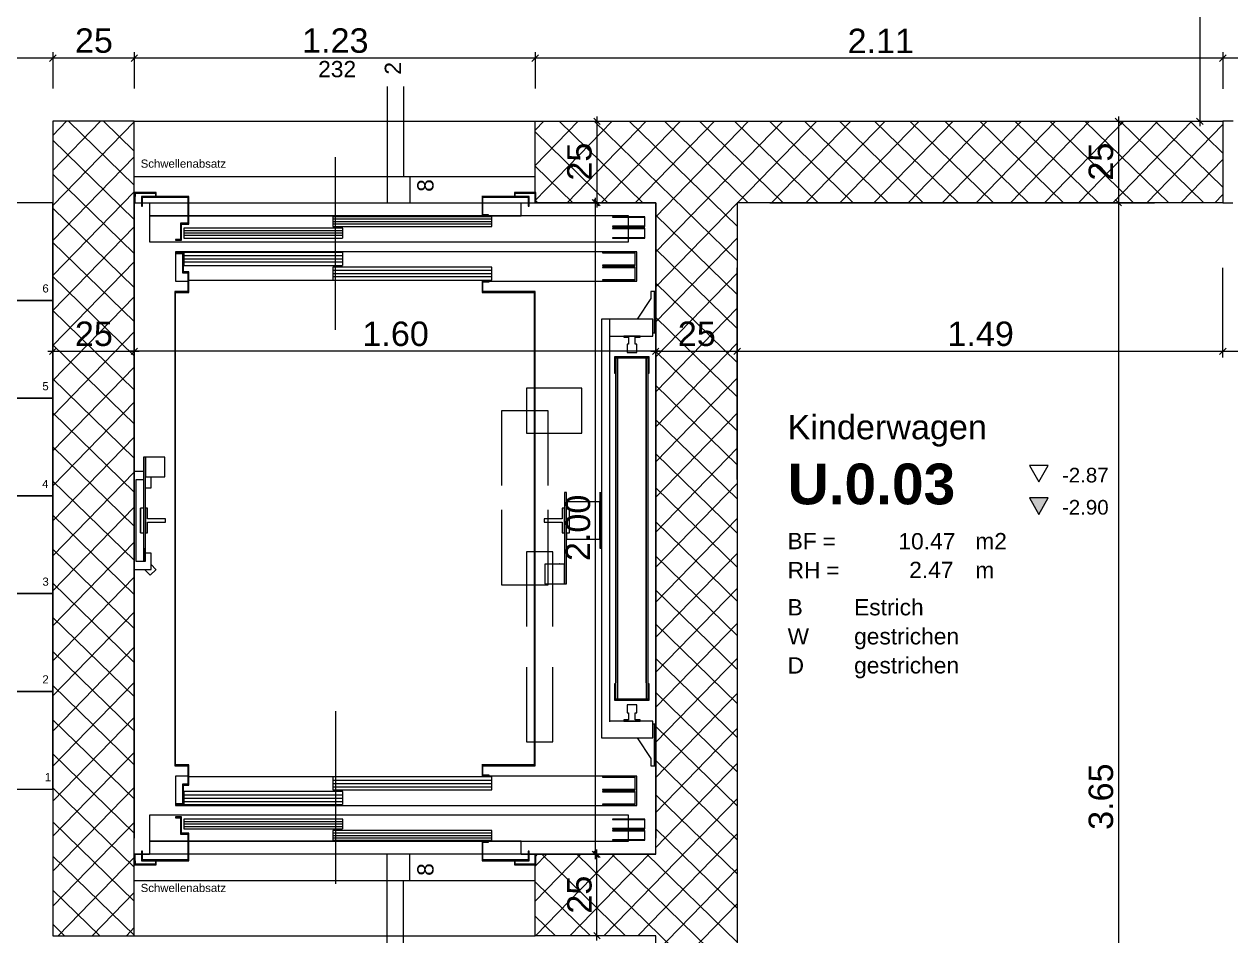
# Model space of a CAD drawing. Extents: x 0 to 1189, y 0 to 841.
# Drawn here: x 649.1 to 723.1, y 484.1 to 540.1 of the extents above; entities that cross this region are included whole.
import ezdxf
from ezdxf.lldxf.tags import DXFTag

# ---------------------------------------------------------------- set-up
doc = ezdxf.new("R2010")
doc.units = 0
doc.layers.get('0').update_dxf_attribs({"lineweight": 35})
for name, color, linetype, lineweight in [('211.5 Stahlbeton Kontur', 7, 'Continuous', 25), ('211.5 Stahlbeton Schraffur', 7, 'Continuous', 25), ('214.4 Treppen', 7, 'Continuous', 25), ('261.0 Aufzüge', 7, 'Continuous', 25), ('273.0 Innentüren', 7, 'Continuous', 25), ('Bemassung', 7, 'Continuous', 25), ('Raumstempel', 7, 'Continuous', 25)]:
    doc.layers.add(name, color=color, linetype=linetype, lineweight=lineweight)
doc.styles.get("Standard").update_dxf_attribs({"font": 'arial.ttf'})
tags = doc.linetypes.add('DASHED2', pattern=[9.525, 6.35, -3.175]).pattern_tags.tags
tags[6:7] = [DXFTag(74, 4), DXFTag(75, 0), DXFTag(340, '0'), DXFTag(46, 1.0), DXFTag(50, 0.0), DXFTag(44, 0.0), DXFTag(45, 0.0)]
tags[4:5] = [DXFTag(74, 4), DXFTag(75, 0), DXFTag(340, '0'), DXFTag(46, 1.0), DXFTag(50, 0.0), DXFTag(44, 0.0), DXFTag(45, 0.0)]

# ---------------------------------------------------------------- blocks, each defined once
blk = doc.blocks.new('Referenz-A0SO6TOG06', base_point=(4.401, 96.704))
at = {"layer": '211.5 Stahlbeton Kontur', "color": 0, "lineweight": 18}
for p, q in [((655.839, 534.126), (650.839, 534.126)), ((650.839, 534.126), (650.839, 529.127)), ((680.439, 534.124), (722.639, 534.124)), ((680.439, 529.126), (680.439, 534.124)), ((722.639, 534.124), (722.639, 529.126)), ((650.839, 529.127), (650.838, 523.126)), ((687.836, 529.126), (680.439, 529.126)), ((687.836, 489.126), (687.836, 529.126)), ((722.639, 529.126), (692.839, 529.126)), ((692.839, 529.126), (692.839, 456.125)), ((650.838, 523.126), (650.838, 517.126)), ((650.838, 517.126), (650.838, 511.126)), ((650.838, 511.126), (650.838, 505.126)), ((650.838, 505.126), (650.838, 499.126)), ((650.838, 499.126), (650.837, 493.126)), ((650.837, 493.126), (650.837, 484.126)), ((680.437, 484.126), (680.437, 489.126)), ((680.437, 489.126), (687.836, 489.126)), ((650.837, 484.126), (655.837, 484.126)), ((687.836, 484.126), (680.437, 484.126)), ((687.836, 456.125), (687.836, 484.126))]:
    blk.add_line(p, q, dxfattribs=at)
at = {"layer": '211.5 Stahlbeton Schraffur', "color": 0, "lineweight": 13}
for p, q in [((650.839, 533.26), (651.682, 534.126)), ((650.839, 531.109), (653.774, 534.126)), ((650.839, 528.958), (655.839, 534.097)), ((655.839, 530.194), (651.797, 534.126)), ((655.839, 532.287), (653.948, 534.126)), ((680.439, 533.569), (680.979, 534.124)), ((680.439, 531.418), (683.072, 534.124)), ((680.439, 529.267), (685.165, 534.124)), ((687.051, 529.126), (681.913, 534.124)), ((682.394, 529.126), (687.258, 534.124)), ((692.839, 525.587), (684.064, 534.124)), ((684.487, 529.126), (689.351, 534.124)), ((692.839, 527.68), (686.215, 534.124)), ((686.58, 529.126), (691.443, 534.124)), ((687.836, 528.266), (693.536, 534.124)), ((687.836, 526.115), (695.629, 534.124)), ((693.504, 529.126), (688.366, 534.124)), ((695.655, 529.126), (690.517, 534.124)), ((697.806, 529.126), (692.668, 534.124)), ((692.858, 529.126), (697.722, 534.124)), ((699.957, 529.126), (694.819, 534.124)), ((694.951, 529.126), (699.815, 534.124)), ((702.108, 529.126), (696.97, 534.124)), ((697.044, 529.126), (701.908, 534.124)), ((704.259, 529.126), (699.121, 534.124)), ((699.137, 529.126), (704, 534.124)), ((701.23, 529.126), (706.093, 534.124)), ((706.41, 529.126), (701.272, 534.124)), ((703.323, 529.126), (708.186, 534.124)), ((708.561, 529.126), (703.423, 534.124)), ((705.415, 529.126), (710.279, 534.124)), ((710.712, 529.126), (705.574, 534.124)), ((707.508, 529.126), (712.372, 534.124)), ((712.863, 529.126), (707.725, 534.124)), ((709.601, 529.126), (714.465, 534.124)), ((715.014, 529.126), (709.876, 534.124)), ((711.694, 529.126), (716.557, 534.124)), ((717.165, 529.126), (712.027, 534.124)), ((713.787, 529.126), (718.65, 534.124)), ((719.316, 529.126), (714.178, 534.124)), ((715.88, 529.126), (720.743, 534.124)), ((721.467, 529.126), (716.329, 534.124)), ((722.639, 530.079), (718.48, 534.124)), ((722.639, 532.171), (720.631, 534.124)), ((684.9, 529.126), (680.439, 533.466)), ((717.972, 529.126), (722.639, 533.922)), ((655.839, 528.101), (650.839, 532.966)), ((650.839, 526.807), (655.839, 531.946)), ((720.065, 529.126), (722.639, 531.771)), ((682.749, 529.126), (680.439, 531.373)), ((655.839, 526.009), (650.839, 530.873)), ((650.838, 524.656), (655.839, 529.795)), ((722.158, 529.126), (722.639, 529.62)), ((655.838, 523.916), (650.839, 528.78)), ((680.598, 529.126), (680.439, 529.281)), ((687.836, 523.964), (692.839, 529.105)), ((692.839, 523.494), (687.836, 528.361)), ((650.838, 522.505), (655.839, 527.644)), ((655.838, 521.823), (650.839, 526.688)), ((687.836, 521.813), (692.839, 526.954)), ((692.839, 521.402), (687.836, 526.269)), ((650.838, 520.354), (655.838, 525.493)), ((655.838, 519.73), (650.838, 524.595)), ((687.836, 519.662), (692.839, 524.803)), ((692.839, 519.309), (687.836, 524.176)), ((650.838, 518.202), (655.838, 523.342)), ((655.838, 517.637), (650.838, 522.502)), ((687.836, 517.511), (692.839, 522.652)), ((692.839, 517.216), (687.836, 522.083)), ((650.838, 516.051), (655.838, 521.191)), ((655.838, 515.545), (650.838, 520.409)), ((687.836, 515.36), (692.839, 520.501)), ((692.839, 515.123), (687.836, 519.99)), ((650.838, 513.9), (655.838, 519.039)), ((655.838, 513.452), (650.838, 518.317)), ((687.836, 513.209), (692.839, 518.35)), ((692.839, 513.03), (687.836, 517.897)), ((650.838, 511.749), (655.838, 516.888)), ((655.838, 511.359), (650.838, 516.224)), ((687.836, 511.058), (692.839, 516.199)), ((692.839, 510.937), (687.836, 515.804)), ((650.838, 509.598), (655.838, 514.737)), ((655.838, 509.266), (650.838, 514.131)), ((687.836, 508.907), (692.839, 514.048)), ((692.839, 508.845), (687.836, 513.712)), ((650.838, 507.447), (655.838, 512.586)), ((655.838, 507.174), (650.838, 512.038)), ((687.836, 506.756), (692.839, 511.897)), ((692.839, 506.752), (687.836, 511.619)), ((650.838, 505.296), (655.838, 510.435)), ((655.838, 505.081), (650.838, 509.945)), ((687.836, 504.605), (692.839, 509.746)), ((692.839, 504.659), (687.836, 509.526)), ((650.838, 503.145), (655.838, 508.284)), ((655.838, 502.988), (650.838, 507.853)), ((687.836, 502.454), (692.839, 507.595)), ((692.839, 502.566), (687.836, 507.433)), ((650.838, 500.994), (655.838, 506.133)), ((655.838, 500.895), (650.838, 505.76)), ((687.836, 500.303), (692.839, 505.444)), ((692.839, 500.473), (687.836, 505.34)), ((650.838, 498.843), (655.838, 503.982)), ((655.838, 498.803), (650.838, 503.667)), ((687.836, 498.152), (692.839, 503.293)), ((692.839, 498.38), (687.836, 503.247)), ((650.838, 496.692), (655.838, 501.831)), ((655.838, 496.71), (650.838, 501.574)), ((692.839, 496.288), (687.836, 501.155)), ((687.836, 496.001), (692.839, 501.142)), ((650.838, 494.541), (655.838, 499.68)), ((655.838, 494.617), (650.838, 499.482)), ((692.839, 494.195), (687.836, 499.062)), ((687.836, 493.85), (692.839, 498.991)), ((650.837, 492.39), (655.838, 497.529)), ((655.837, 492.524), (650.838, 497.389)), ((692.839, 492.102), (687.836, 496.969)), ((687.836, 491.699), (692.839, 496.84)), ((650.837, 490.238), (655.838, 495.378)), ((655.837, 490.431), (650.838, 495.296)), ((692.839, 490.009), (687.836, 494.876)), ((687.836, 489.548), (692.839, 494.689)), ((650.837, 488.087), (655.837, 493.227)), ((655.837, 488.339), (650.837, 493.203)), ((684.654, 484.126), (692.839, 492.538)), ((692.839, 487.916), (687.836, 492.783)), ((655.837, 486.246), (650.837, 491.111)), ((650.837, 485.936), (655.837, 491.075)), ((686.747, 484.126), (692.839, 490.387)), ((692.839, 485.823), (687.836, 490.69)), ((655.837, 484.153), (650.837, 489.018)), ((651.169, 484.126), (655.837, 488.924)), ((680.437, 488.396), (681.147, 489.126)), ((680.437, 486.245), (683.24, 489.126)), ((680.468, 484.126), (685.333, 489.126)), ((685.98, 484.126), (680.841, 489.126)), ((682.561, 484.126), (687.426, 489.126)), ((692.839, 479.545), (682.992, 489.126)), ((692.839, 481.638), (685.143, 489.126)), ((692.839, 483.731), (687.294, 489.126)), ((687.836, 483.095), (692.839, 488.236)), ((683.829, 484.126), (680.437, 487.425)), ((653.714, 484.126), (650.837, 486.925)), ((653.262, 484.126), (655.837, 486.773)), ((687.836, 480.944), (692.839, 486.085)), ((681.678, 484.126), (680.437, 485.332)), ((651.563, 484.126), (650.837, 484.832)), ((655.355, 484.126), (655.837, 484.622))]:
    blk.add_line(p, q, dxfattribs=at)
at = {"layer": '214.4 Treppen', "color": 0, "lineweight": 13}
for p, q in [((650.837, 529.127), (624.837, 529.127)), ((650.837, 523.127), (650.837, 529.127)), ((650.837, 523.127), (624.837, 523.127)), ((624.837, 523.127), (650.837, 523.127)), ((650.837, 517.127), (650.837, 523.127)), ((650.837, 517.127), (624.837, 517.127)), ((624.837, 517.127), (650.837, 517.127)), ((650.837, 511.127), (650.837, 517.127)), ((650.837, 511.127), (624.837, 511.127)), ((624.837, 511.127), (650.837, 511.127)), ((650.837, 505.127), (650.837, 511.127)), ((650.837, 505.127), (624.837, 505.127)), ((624.837, 505.127), (650.837, 505.127)), ((650.837, 499.127), (650.837, 505.127)), ((650.837, 499.127), (624.837, 499.127)), ((624.837, 499.127), (650.837, 499.127)), ((650.837, 493.127), (650.837, 499.127)), ((624.837, 493.127), (650.837, 493.127))]:
    blk.add_line(p, q, dxfattribs=at)
at = {"layer": '261.0 Aufzüge', "color": 0, "lineweight": 13}
for p, q in [((671.356, 536.25), (671.355, 529.125)), ((672.356, 536.25), (672.355, 530.725)), ((655.839, 529.126), (655.839, 534.126)), ((668.177, 521.316), (668.177, 531.916)), ((655.838, 530.726), (680.438, 530.724)), ((672.355, 530.725), (672.755, 530.725)), ((672.755, 530.725), (672.755, 529.125)), ((657.176, 529.756), (655.876, 529.756)), ((655.877, 529.756), (655.877, 529.516)), ((655.877, 529.516), (655.877, 529.116)), ((655.877, 529.516), (655.917, 529.516)), ((655.917, 529.516), (655.917, 529.716)), ((655.917, 529.716), (657.137, 529.716)), ((659.176, 529.516), (656.276, 529.516)), ((656.277, 529.516), (656.277, 528.916)), ((657.137, 529.716), (657.137, 529.516)), ((657.137, 529.516), (657.177, 529.516)), ((657.176, 529.516), (657.176, 529.756)), ((659.176, 529.526), (659.177, 529.526)), ((659.176, 527.816), (659.176, 529.516)), ((680.076, 529.516), (677.176, 529.516)), ((677.177, 529.526), (677.178, 529.526)), ((677.177, 529.516), (677.177, 528.316)), ((680.476, 529.756), (679.176, 529.756)), ((679.177, 529.756), (679.177, 529.516)), ((679.177, 529.516), (679.217, 529.516)), ((679.217, 529.516), (679.217, 529.716)), ((679.217, 529.716), (680.437, 529.716)), ((680.076, 528.916), (680.076, 529.516)), ((680.437, 529.716), (680.437, 529.516)), ((680.437, 529.516), (680.477, 529.516)), ((680.476, 529.516), (680.476, 529.756)), ((680.476, 529.116), (680.476, 529.516)), ((655.827, 529.116), (655.828, 529.116)), ((655.837, 529.126), (655.838, 529.126)), ((655.837, 489.126), (655.839, 529.126)), ((655.837, 529.116), (655.837, 512.616)), ((655.837, 490.116), (655.837, 529.116)), ((655.837, 529.116), (655.877, 529.116)), ((655.877, 529.116), (656.277, 529.116)), ((656.277, 528.916), (656.337, 528.916)), ((656.337, 528.916), (656.337, 529.456)), ((656.337, 529.456), (659.117, 529.456)), ((656.337, 529.116), (659.117, 529.116)), ((656.776, 529.116), (656.776, 528.316)), ((659.117, 529.456), (659.117, 527.876)), ((659.176, 529.116), (677.176, 529.116)), ((668.187, 529.116), (668.188, 529.116)), ((677.236, 528.376), (677.236, 529.456)), ((677.236, 529.456), (680.016, 529.456)), ((677.236, 529.116), (680.016, 529.116)), ((679.577, 528.316), (679.577, 529.116)), ((680.016, 529.456), (680.016, 528.916)), ((680.016, 528.916), (680.076, 528.916)), ((680.076, 529.116), (680.476, 529.116)), ((680.476, 529.116), (687.836, 529.116)), ((687.836, 529.126), (687.837, 529.126)), ((687.836, 523.676), (687.836, 529.116)), ((687.836, 529.116), (687.836, 490.116)), ((656.776, 528.316), (656.776, 526.716)), ((656.776, 528.316), (659.116, 528.316)), ((659.117, 528.316), (656.777, 528.316)), ((686.176, 528.316), (659.176, 528.316)), ((659.176, 528.316), (677.176, 528.316)), ((677.776, 528.106), (668.026, 528.106)), ((677.776, 528.256), (668.028, 528.256)), ((668.028, 528.256), (668.028, 527.656)), ((677.177, 528.316), (677.577, 528.316)), ((677.576, 528.376), (677.236, 528.376)), ((677.576, 528.316), (677.576, 528.376)), ((677.576, 528.316), (679.576, 528.316)), ((677.776, 527.656), (677.776, 528.256)), ((687.177, 528.256), (685.177, 528.256)), ((685.177, 528.256), (685.177, 528.236)), ((685.177, 528.236), (687.157, 528.236)), ((686.176, 526.716), (686.176, 528.316)), ((687.156, 528.236), (687.156, 527.676)), ((687.177, 527.656), (687.177, 528.256)), ((659.117, 527.876), (658.677, 527.876)), ((658.677, 527.876), (658.677, 526.876)), ((658.736, 527.816), (659.176, 527.816)), ((658.736, 526.816), (658.736, 527.816)), ((658.877, 527.556), (658.877, 526.956)), ((668.627, 527.406), (658.877, 527.406)), ((668.626, 527.556), (658.878, 527.556)), ((677.776, 527.956), (668.026, 527.956)), ((677.776, 527.806), (668.026, 527.806)), ((668.028, 527.656), (677.776, 527.656)), ((668.626, 526.956), (668.626, 527.556)), ((687.156, 527.676), (685.176, 527.676)), ((685.177, 527.676), (685.177, 527.656)), ((685.177, 527.656), (687.177, 527.656)), ((687.177, 527.556), (685.177, 527.556)), ((685.177, 527.556), (685.177, 527.536)), ((685.177, 527.536), (687.157, 527.536)), ((687.156, 527.536), (687.156, 526.976)), ((687.177, 526.956), (687.177, 527.556)), ((656.776, 526.716), (686.176, 526.716)), ((658.677, 526.876), (658.377, 526.876)), ((658.377, 526.876), (658.377, 526.816)), ((658.377, 526.816), (658.737, 526.816)), ((668.627, 527.256), (658.877, 527.256)), ((668.627, 527.106), (658.877, 527.106)), ((658.877, 526.956), (668.625, 526.956)), ((668.187, 526.716), (668.188, 526.716)), ((687.156, 526.976), (685.176, 526.976)), ((685.177, 526.976), (685.177, 526.956)), ((685.177, 526.956), (687.177, 526.956)), ((686.676, 526.116), (658.376, 526.116)), ((658.377, 526.116), (658.377, 524.316)), ((658.857, 526.076), (658.427, 526.076)), ((658.427, 526.076), (658.427, 526.016)), ((658.427, 526.016), (658.797, 526.016)), ((658.797, 526.016), (658.797, 524.816)), ((658.857, 524.876), (658.857, 526.076)), ((658.877, 526.066), (658.877, 525.266)), ((668.627, 525.866), (658.877, 525.866)), ((668.626, 526.066), (658.878, 526.066)), ((668.626, 525.266), (668.626, 526.066)), ((686.576, 526.066), (684.576, 526.066)), ((684.576, 526.066), (684.576, 526.046)), ((684.576, 526.046), (686.556, 526.046)), ((686.557, 526.046), (686.557, 525.286)), ((686.576, 525.266), (686.576, 526.066)), ((686.676, 524.316), (686.676, 526.116)), ((668.627, 525.466), (658.877, 525.466)), ((658.877, 525.266), (668.625, 525.266)), ((668.628, 525.665), (658.878, 525.665)), ((677.776, 525.166), (668.028, 525.166)), ((668.028, 525.166), (668.028, 524.366)), ((677.776, 524.366), (677.776, 525.166)), ((684.576, 525.286), (684.576, 525.266)), ((684.576, 525.266), (686.576, 525.266)), ((686.576, 525.166), (684.576, 525.166)), ((684.576, 525.166), (684.576, 525.146)), ((684.576, 525.146), (686.556, 525.146)), ((686.557, 525.286), (684.577, 525.286)), ((686.557, 525.146), (686.557, 524.386)), ((686.576, 524.366), (686.576, 525.166)), ((658.377, 524.316), (659.117, 524.316)), ((658.797, 524.816), (659.117, 524.816)), ((659.176, 524.876), (658.856, 524.876)), ((659.117, 524.816), (659.117, 523.676)), ((659.176, 523.616), (659.176, 524.876)), ((677.207, 524.346), (659.177, 524.346)), ((677.776, 524.966), (668.026, 524.966)), ((677.776, 524.766), (668.026, 524.766)), ((677.776, 524.566), (668.026, 524.566)), ((668.028, 524.366), (677.776, 524.366)), ((677.607, 524.326), (677.177, 524.326)), ((677.177, 524.326), (677.177, 523.616)), ((677.207, 524.326), (677.207, 524.346)), ((677.607, 524.266), (677.607, 524.326)), ((677.607, 524.316), (686.677, 524.316)), ((684.576, 524.386), (684.576, 524.366)), ((684.576, 524.366), (686.576, 524.366)), ((686.557, 524.386), (684.577, 524.386)), ((659.117, 523.676), (658.317, 523.676)), ((658.317, 523.676), (658.317, 494.566)), ((658.377, 523.626), (658.378, 523.626)), ((658.377, 523.616), (659.177, 523.616)), ((658.377, 494.626), (658.377, 523.616)), ((677.177, 523.616), (680.377, 523.616)), ((677.236, 524.266), (677.606, 524.266)), ((677.236, 523.676), (677.236, 524.266)), ((680.437, 523.676), (677.237, 523.676)), ((680.376, 523.626), (680.377, 523.626)), ((680.376, 523.616), (680.376, 494.626)), ((680.387, 523.616), (680.388, 523.616)), ((680.436, 494.566), (680.437, 523.676)), ((687.536, 523.676), (687.536, 523.236)), ((687.757, 523.676), (687.537, 523.676)), ((687.836, 523.676), (687.756, 523.676)), ((687.757, 521.136), (687.757, 523.676)), ((687.757, 523.676), (687.757, 521.136)), ((687.836, 521.136), (687.836, 523.676)), ((687.536, 523.236), (686.702, 521.976)), ((685.016, 521.976), (684.516, 521.976)), ((684.516, 521.976), (684.516, 496.266)), ((685.016, 497.256), (685.016, 521.976)), ((687.656, 521.976), (685.016, 521.976)), ((687.656, 520.936), (687.656, 521.976)), ((685.016, 520.936), (687.656, 520.936)), ((686.376, 520.936), (685.876, 520.936)), ((685.876, 520.936), (685.876, 520.866)), ((685.876, 520.866), (686.176, 520.866)), ((686.176, 520.866), (686.176, 520.436)), ((686.876, 520.936), (686.376, 520.936)), ((686.576, 520.436), (686.576, 520.866)), ((686.576, 520.866), (686.876, 520.866)), ((686.876, 520.866), (686.876, 520.936)), ((687.656, 521.136), (687.756, 521.136)), ((687.757, 521.136), (687.837, 521.136)), ((687.836, 498.096), (687.836, 521.136)), ((686.176, 520.436), (686.076, 520.436)), ((686.076, 520.436), (686.076, 519.936)), ((686.076, 519.936), (686.676, 519.936)), ((686.676, 520.436), (686.576, 520.436)), ((686.676, 519.936), (686.676, 520.436)), ((687.437, 519.656), (685.317, 519.656)), ((685.317, 519.656), (685.317, 518.656)), ((685.496, 519.576), (685.376, 519.576)), ((685.377, 519.596), (687.377, 519.596)), ((685.377, 518.656), (685.377, 519.596)), ((685.377, 519.576), (685.377, 498.646)), ((685.496, 499.656), (685.496, 519.576)), ((687.256, 519.576), (685.496, 519.576)), ((685.496, 519.576), (685.496, 498.666)), ((687.256, 499.656), (687.256, 519.576)), ((687.256, 519.576), (687.256, 498.666)), ((687.377, 519.576), (687.257, 519.576)), ((687.377, 519.596), (687.377, 518.656)), ((687.377, 498.666), (687.377, 519.576)), ((687.437, 518.656), (687.437, 519.656)), ((685.317, 518.656), (685.377, 518.656)), ((687.377, 518.656), (687.437, 518.656)), ((683.296, 517.736), (679.916, 517.736)), ((679.917, 517.736), (679.917, 514.976)), ((683.296, 514.976), (683.296, 517.736)), ((678.376, 516.356), (678.376, 511.766)), ((681.237, 516.356), (678.377, 516.356)), ((681.237, 511.766), (681.237, 516.356)), ((679.917, 514.976), (683.297, 514.976)), ((656.396, 513.496), (656.396, 507.896)), ((656.517, 513.496), (656.397, 513.496)), ((656.517, 507.896), (656.517, 513.496)), ((656.517, 513.496), (656.517, 512.296)), ((657.717, 513.496), (656.517, 513.496)), ((657.717, 512.296), (657.717, 513.496)), ((656.396, 512.616), (655.836, 512.616)), ((655.837, 512.616), (655.837, 506.616)), ((656.396, 512.116), (655.936, 512.116)), ((655.937, 512.116), (655.937, 507.116)), ((656.517, 512.296), (657.717, 512.296)), ((656.876, 511.616), (656.876, 512.296)), ((656.517, 511.616), (656.877, 511.616)), ((682.236, 511.336), (682.236, 505.736)), ((682.357, 511.336), (682.237, 511.336)), ((682.357, 505.736), (682.357, 511.336)), ((684.516, 511.316), (684.396, 511.316)), ((684.397, 511.316), (684.397, 507.916)), ((684.516, 507.916), (684.516, 511.316)), ((656.396, 510.366), (656.216, 510.366)), ((656.217, 510.366), (656.217, 508.866)), ((656.217, 510.366), (656.217, 508.866)), ((656.217, 508.866), (656.217, 510.366)), ((656.657, 510.366), (656.517, 510.366)), ((656.517, 510.366), (656.517, 508.866)), ((656.657, 509.716), (656.657, 510.366)), ((678.376, 510.266), (678.376, 505.676)), ((681.237, 505.676), (681.237, 510.266)), ((682.236, 510.366), (682.096, 510.366)), ((682.097, 510.366), (682.097, 509.716)), ((682.236, 508.866), (682.236, 510.366)), ((684.397, 510.756), (682.357, 510.756)), ((682.357, 510.756), (682.357, 510.366)), ((682.537, 510.366), (682.357, 510.366)), ((682.537, 508.866), (682.537, 510.366)), ((684.397, 508.476), (684.397, 510.756)), ((657.756, 509.716), (656.656, 509.716)), ((656.657, 509.516), (657.757, 509.516)), ((656.657, 508.866), (656.657, 509.516)), ((657.756, 509.516), (657.756, 509.716)), ((680.996, 509.716), (680.996, 509.516)), ((680.996, 509.516), (682.096, 509.516)), ((682.097, 509.716), (680.997, 509.716)), ((682.097, 509.516), (682.097, 508.866)), ((656.217, 508.866), (656.397, 508.866)), ((656.517, 508.866), (656.657, 508.866)), ((682.097, 508.866), (682.237, 508.866)), ((682.357, 508.866), (682.537, 508.866)), ((682.357, 508.866), (682.357, 508.476)), ((682.357, 508.476), (684.397, 508.476)), ((656.396, 507.896), (656.516, 507.896)), ((656.417, 507.116), (656.417, 507.896)), ((656.417, 507.896), (656.417, 507.116)), ((656.876, 507.616), (656.516, 507.616)), ((656.517, 507.116), (656.517, 507.896)), ((656.876, 506.616), (656.876, 507.616)), ((681.517, 507.696), (679.917, 507.696)), ((679.917, 507.696), (679.917, 503.106)), ((681.517, 503.106), (681.517, 507.696)), ((684.397, 507.916), (684.517, 507.916)), ((655.837, 506.616), (655.837, 490.116)), ((655.837, 506.616), (656.877, 506.616)), ((655.937, 507.116), (656.417, 507.116)), ((656.417, 507.116), (656.517, 507.116)), ((656.463, 506.616), (656.817, 506.262)), ((656.817, 506.263), (657.171, 506.617)), ((657.17, 506.616), (656.876, 506.91)), ((682.236, 506.936), (681.036, 506.936)), ((681.037, 506.936), (681.037, 505.736)), ((681.936, 506.97), (681.902, 506.936)), ((681.97, 506.936), (681.936, 506.97)), ((682.236, 505.736), (682.236, 506.936)), ((678.376, 505.676), (681.236, 505.676)), ((681.037, 505.736), (682.237, 505.736)), ((682.236, 505.736), (682.356, 505.736)), ((679.917, 500.616), (679.917, 496.026)), ((681.517, 496.026), (681.517, 500.616)), ((685.317, 499.586), (685.317, 498.586)), ((685.377, 499.586), (685.317, 499.586)), ((685.377, 498.646), (685.377, 499.586)), ((687.377, 499.586), (687.377, 498.646)), ((687.437, 499.586), (687.377, 499.586)), ((687.437, 498.586), (687.437, 499.586)), ((685.317, 498.586), (687.437, 498.586)), ((685.377, 498.666), (685.497, 498.666)), ((687.377, 498.646), (685.377, 498.646)), ((685.496, 498.666), (687.256, 498.666)), ((687.256, 498.666), (687.376, 498.666)), ((668.177, 497.916), (668.177, 487.316)), ((686.676, 498.306), (686.076, 498.306)), ((686.076, 498.306), (686.076, 497.806)), ((686.076, 497.806), (686.176, 497.806)), ((686.176, 497.806), (686.176, 497.376)), ((686.576, 497.806), (686.676, 497.806)), ((686.576, 497.376), (686.576, 497.806)), ((686.676, 497.806), (686.676, 498.306)), ((687.656, 497.306), (685.016, 497.306)), ((686.176, 497.376), (685.876, 497.376)), ((685.876, 497.376), (685.876, 497.306)), ((685.876, 497.306), (686.376, 497.306)), ((686.376, 497.306), (686.876, 497.306)), ((686.876, 497.376), (686.576, 497.376)), ((686.876, 497.306), (686.876, 497.376)), ((687.656, 496.266), (687.656, 497.306)), ((687.757, 497.106), (687.657, 497.106)), ((687.836, 497.106), (687.756, 497.106)), ((687.757, 494.566), (687.757, 497.106)), ((687.757, 497.106), (687.757, 494.566)), ((687.836, 494.566), (687.836, 497.106)), ((684.516, 496.266), (685.016, 496.266)), ((685.016, 496.266), (687.656, 496.266)), ((686.703, 496.266), (687.537, 495.006)), ((679.917, 496.026), (681.517, 496.026)), ((687.536, 495.006), (687.536, 494.566)), ((658.317, 494.566), (658.377, 494.566)), ((659.176, 494.626), (658.376, 494.626)), ((658.377, 494.626), (658.377, 494.566)), ((658.377, 494.566), (659.117, 494.566)), ((659.117, 494.566), (659.117, 493.426)), ((659.176, 493.366), (659.176, 494.626)), ((680.376, 494.626), (677.176, 494.626)), ((677.177, 494.626), (677.177, 493.916)), ((677.236, 493.976), (677.236, 494.566)), ((677.236, 494.566), (680.436, 494.566)), ((677.607, 493.976), (677.237, 493.976)), ((677.607, 493.916), (677.607, 493.976)), ((680.387, 494.626), (680.388, 494.626)), ((687.536, 494.566), (687.756, 494.566)), ((687.757, 494.566), (687.837, 494.566)), ((687.836, 489.126), (687.836, 494.566)), ((659.117, 493.926), (658.377, 493.926)), ((658.377, 493.926), (658.377, 492.126)), ((658.797, 493.426), (658.797, 492.226)), ((659.117, 493.426), (658.797, 493.426)), ((658.857, 492.166), (658.857, 493.366)), ((658.857, 493.366), (659.177, 493.366)), ((659.176, 493.896), (677.206, 493.896)), ((668.027, 493.676), (677.777, 493.676)), ((668.027, 493.476), (677.777, 493.476)), ((668.027, 493.276), (677.777, 493.276)), ((677.776, 493.876), (668.028, 493.876)), ((668.028, 493.876), (668.028, 493.076)), ((677.177, 493.916), (677.607, 493.916)), ((677.207, 493.896), (677.207, 493.916)), ((686.676, 493.926), (677.606, 493.926)), ((677.776, 493.076), (677.776, 493.876)), ((686.576, 493.876), (684.576, 493.876)), ((684.576, 493.876), (684.576, 493.856)), ((684.576, 493.856), (686.556, 493.856)), ((686.557, 493.856), (686.557, 493.096)), ((686.576, 493.076), (686.576, 493.876)), ((686.676, 492.126), (686.676, 493.926)), ((658.877, 492.976), (658.877, 492.176)), ((658.877, 492.776), (668.627, 492.776)), ((658.877, 492.576), (668.627, 492.576)), ((668.626, 492.976), (658.878, 492.976)), ((668.028, 493.076), (677.776, 493.076)), ((668.626, 492.176), (668.626, 492.976)), ((684.576, 493.096), (684.576, 493.076)), ((684.576, 493.076), (686.576, 493.076)), ((686.576, 492.976), (684.576, 492.976)), ((684.576, 492.976), (684.576, 492.956)), ((684.576, 492.956), (686.556, 492.956)), ((686.557, 493.096), (684.577, 493.096)), ((686.557, 492.956), (686.557, 492.196)), ((686.576, 492.176), (686.576, 492.976)), ((658.377, 492.126), (686.677, 492.126)), ((658.797, 492.226), (658.427, 492.226)), ((658.427, 492.226), (658.427, 492.166)), ((658.427, 492.166), (658.857, 492.166)), ((658.877, 492.376), (668.627, 492.376)), ((658.877, 492.176), (668.625, 492.176)), ((684.576, 492.196), (684.576, 492.176)), ((684.576, 492.176), (686.576, 492.176)), ((686.557, 492.196), (684.577, 492.196)), ((686.176, 491.526), (656.776, 491.526)), ((656.776, 491.526), (656.776, 489.926)), ((658.736, 491.426), (658.376, 491.426)), ((658.377, 491.426), (658.377, 491.366)), ((658.377, 491.366), (658.677, 491.366)), ((658.677, 491.366), (658.677, 490.366)), ((658.736, 490.426), (658.736, 491.426)), ((658.877, 491.286), (658.877, 490.686)), ((658.877, 491.136), (668.627, 491.136)), ((658.877, 490.986), (668.627, 490.986)), ((668.626, 491.286), (658.878, 491.286)), ((668.626, 490.686), (668.626, 491.286)), ((687.177, 491.286), (685.177, 491.286)), ((685.177, 491.286), (685.177, 491.266)), ((685.177, 491.266), (687.157, 491.266)), ((686.176, 489.926), (686.176, 491.526)), ((687.156, 491.266), (687.156, 490.706)), ((687.177, 490.686), (687.177, 491.286)), ((658.677, 490.366), (659.117, 490.366)), ((659.176, 490.426), (658.736, 490.426)), ((658.877, 490.836), (668.627, 490.836)), ((658.877, 490.686), (668.625, 490.686)), ((659.117, 490.366), (659.117, 488.786)), ((659.176, 488.726), (659.176, 490.426)), ((668.027, 490.436), (677.777, 490.436)), ((668.027, 490.286), (677.777, 490.286)), ((677.776, 490.586), (668.028, 490.586)), ((668.028, 490.586), (668.028, 489.986)), ((677.776, 489.986), (677.776, 490.586)), ((687.156, 490.706), (685.176, 490.706)), ((685.177, 490.706), (685.177, 490.686)), ((685.177, 490.686), (687.177, 490.686)), ((687.177, 490.586), (685.177, 490.586)), ((685.177, 490.586), (685.177, 490.566)), ((685.177, 490.566), (687.157, 490.566)), ((687.156, 490.566), (687.156, 490.006)), ((687.177, 489.986), (687.177, 490.586)), ((656.776, 489.926), (659.116, 489.926)), ((656.776, 489.926), (656.776, 489.126)), ((659.117, 489.926), (656.777, 489.926)), ((659.176, 489.926), (686.176, 489.926)), ((677.177, 489.926), (659.177, 489.926)), ((668.027, 490.136), (677.777, 490.136)), ((668.028, 489.986), (677.776, 489.986)), ((677.576, 489.926), (677.176, 489.926)), ((677.177, 489.926), (677.177, 488.726)), ((677.236, 488.786), (677.236, 489.866)), ((677.236, 489.866), (677.576, 489.866)), ((677.576, 489.866), (677.576, 489.926)), ((679.577, 489.926), (677.577, 489.926)), ((679.577, 489.126), (679.577, 489.926)), ((687.156, 490.006), (685.176, 490.006)), ((685.177, 490.006), (685.177, 489.986)), ((685.177, 489.986), (687.177, 489.986)), ((655.827, 489.126), (655.828, 489.126)), ((655.837, 489.126), (656.277, 489.126)), ((655.877, 489.126), (655.837, 489.126)), ((655.837, 484.126), (655.837, 489.126)), ((655.837, 489.116), (655.838, 489.116)), ((655.877, 489.126), (655.877, 488.726)), ((656.277, 489.126), (655.877, 489.126)), ((656.337, 489.326), (656.277, 489.326)), ((656.277, 489.326), (656.277, 488.726)), ((656.337, 488.786), (656.337, 489.326)), ((656.337, 489.126), (656.777, 489.126)), ((659.117, 489.126), (656.337, 489.126)), ((659.117, 488.786), (656.337, 488.786)), ((677.177, 489.126), (659.177, 489.126)), ((671.354, 482.001), (671.354, 489.126)), ((672.754, 487.526), (672.754, 489.126)), ((680.016, 489.126), (677.236, 489.126)), ((680.016, 488.786), (677.236, 488.786)), ((679.577, 489.126), (680.017, 489.126)), ((680.076, 489.326), (680.016, 489.326)), ((680.016, 489.326), (680.016, 488.786)), ((680.076, 488.726), (680.076, 489.326)), ((680.076, 489.126), (687.836, 489.126)), ((680.476, 489.126), (680.076, 489.126)), ((680.476, 488.726), (680.476, 489.126)), ((687.836, 489.126), (680.476, 489.126)), ((680.476, 489.017), (680.585, 489.126)), ((687.836, 489.116), (687.837, 489.116)), ((687.836, 489.116), (687.837, 489.116)), ((655.917, 488.726), (655.877, 488.726)), ((655.877, 488.726), (655.877, 488.486)), ((655.877, 488.486), (657.177, 488.486)), ((655.917, 488.526), (655.917, 488.726)), ((657.137, 488.526), (655.917, 488.526)), ((656.277, 488.726), (659.177, 488.726)), ((657.176, 488.726), (657.136, 488.726)), ((657.137, 488.726), (657.137, 488.526)), ((657.176, 488.486), (657.176, 488.726)), ((659.176, 488.716), (659.177, 488.716)), ((677.177, 488.726), (680.077, 488.726)), ((677.177, 488.716), (677.178, 488.716)), ((679.217, 488.726), (679.177, 488.726)), ((679.177, 488.726), (679.177, 488.486)), ((679.177, 488.486), (680.477, 488.486)), ((679.217, 488.526), (679.217, 488.726)), ((680.437, 488.526), (679.217, 488.526)), ((680.476, 488.726), (680.436, 488.726)), ((680.437, 488.726), (680.437, 488.526)), ((680.476, 488.486), (680.476, 488.726)), ((655.838, 487.527), (680.438, 487.525)), ((672.354, 482.001), (672.354, 487.526)), ((672.354, 487.526), (672.754, 487.526))]:
    blk.add_line(p, q, dxfattribs=at)
at = {"layer": '261.0 Aufzüge', "color": 0, "linetype": 'DASHED2', "lineweight": 13, "ltscale": 0.13}
for p, q in [((655.839, 534.126), (680.439, 534.124)), ((655.838, 484.127), (680.438, 484.125))]:
    blk.add_line(p, q, dxfattribs=at)
at = {"layer": '273.0 Innentüren', "color": 0, "lineweight": 13}
for p, q in [((723.279, 534.124), (722.639, 534.124)), ((722.639, 529.124), (723.262, 529.124))]:
    blk.add_line(p, q, dxfattribs=at)
at = {"layer": 'Bemassung', "color": 0, "lineweight": 13}
for p, q in [((721.23, 578.925), (721.23, 534.124)), ((650.839, 538.376), (650.839, 536.126)), ((650.839, 538.376), (650.839, 536.126)), ((655.839, 538.376), (655.839, 536.126)), ((655.839, 538.376), (655.839, 536.126)), ((680.439, 538.376), (680.439, 536.126)), ((680.439, 538.376), (680.439, 536.126)), ((722.639, 538.376), (722.639, 536.124)), ((722.639, 538.376), (722.639, 536.124)), ((650.839, 538.001), (624.837, 538.001)), ((650.839, 538.001), (650.539, 538.001)), ((650.639, 537.801), (651.039, 538.201)), ((651.039, 538.201), (650.639, 537.801)), ((651.139, 538.001), (650.839, 538.001)), ((655.839, 538.001), (650.839, 538.001)), ((655.839, 538.001), (655.539, 538.001)), ((656.039, 538.201), (655.639, 537.801)), ((655.639, 537.801), (656.039, 538.201)), ((680.439, 538.001), (655.839, 538.001)), ((656.139, 538.001), (655.839, 538.001)), ((680.439, 538.001), (680.139, 538.001)), ((680.239, 537.801), (680.639, 538.201)), ((680.639, 538.201), (680.239, 537.801)), ((680.739, 538.001), (680.439, 538.001)), ((722.639, 538.001), (680.439, 538.001)), ((722.639, 538.001), (722.339, 538.001)), ((722.439, 537.801), (722.839, 538.201)), ((722.839, 538.201), (722.439, 537.801)), ((722.939, 538.001), (722.639, 538.001)), ((744.239, 538.001), (722.639, 538.001)), ((683.855, 534.124), (686.439, 534.124)), ((684.43, 533.924), (684.03, 534.324)), ((684.23, 534.424), (684.23, 534.124)), ((684.23, 534.124), (684.23, 529.126)), ((715.855, 534.124), (718.439, 534.124)), ((716.43, 533.924), (716.03, 534.324)), ((716.23, 534.424), (716.23, 534.124)), ((716.23, 534.124), (716.23, 529.126)), ((720.855, 534.124), (721.605, 534.124)), ((721.03, 534.324), (721.43, 533.924)), ((721.23, 534.124), (721.23, 533.824)), ((685.836, 529.126), (683.762, 529.126)), ((683.855, 529.126), (686.439, 529.126)), ((684.337, 528.926), (683.937, 529.326)), ((684.03, 529.326), (684.43, 528.926)), ((684.137, 529.126), (684.137, 529.426)), ((684.137, 489.126), (684.137, 529.126)), ((684.23, 529.126), (684.23, 528.826)), ((694.839, 529.126), (716.605, 529.126)), ((715.855, 529.126), (718.439, 529.126)), ((716.43, 528.926), (716.03, 529.326)), ((716.03, 529.326), (716.43, 528.926)), ((716.23, 529.426), (716.23, 529.126)), ((716.23, 529.126), (716.23, 456.125)), ((716.23, 529.126), (716.23, 528.826)), ((655.839, 527.126), (655.839, 519.626)), ((687.836, 527.126), (687.836, 519.626)), ((692.839, 519.626), (692.839, 525.126)), ((722.639, 519.626), (722.639, 525.124)), ((722.639, 519.626), (722.639, 525.124)), ((650.837, 519.626), (650.837, 524.126)), ((655.837, 519.626), (655.837, 524.126)), ((650.537, 520.001), (650.837, 520.001)), ((651.037, 520.201), (650.637, 519.801)), ((650.837, 520.001), (655.837, 520.001)), ((655.839, 520.001), (655.539, 520.001)), ((655.637, 519.801), (656.037, 520.201)), ((656.039, 520.201), (655.639, 519.801)), ((655.837, 520.001), (656.137, 520.001)), ((687.836, 520.001), (655.839, 520.001)), ((687.536, 520.001), (687.836, 520.001)), ((687.636, 519.801), (688.036, 520.201)), ((688.036, 520.201), (687.636, 519.801)), ((687.836, 512.125), (687.836, 520.376)), ((688.136, 520.001), (687.836, 520.001)), ((687.836, 520.001), (692.839, 520.001)), ((692.539, 520.001), (692.839, 520.001)), ((693.039, 520.201), (692.639, 519.801)), ((692.639, 519.801), (693.039, 520.201)), ((692.839, 512.125), (692.839, 520.376)), ((692.839, 520.001), (722.639, 520.001)), ((692.839, 520.001), (693.139, 520.001)), ((722.339, 520.001), (722.639, 520.001)), ((722.439, 519.801), (722.839, 520.201)), ((722.839, 520.201), (722.439, 519.801)), ((722.639, 520.001), (722.939, 520.001)), ((722.639, 520.001), (744.239, 520.001)), ((685.836, 489.126), (683.762, 489.126)), ((686.437, 489.126), (683.854, 489.126)), ((683.937, 489.326), (684.337, 488.926)), ((684.429, 488.926), (684.029, 489.326)), ((684.137, 488.826), (684.137, 489.126)), ((684.229, 489.126), (684.229, 489.426)), ((684.229, 484.126), (684.229, 489.126)), ((684.029, 484.326), (684.429, 483.926)), ((686.437, 484.126), (683.854, 484.126)), ((684.229, 483.826), (684.229, 484.126))]:
    blk.add_line(p, q, dxfattribs=at)
at = {"layer": 'Raumstempel', "color": 0, "lineweight": 13}
for p, q in [((710.766, 513.001), (711.348, 511.993)), ((711.93, 513.001), (710.766, 513.001)), ((711.348, 511.993), (711.93, 513.001)), ((710.766, 511.001), (711.348, 509.993)), ((711.93, 511.001), (710.766, 511.001)), ((711.348, 509.993), (711.93, 511.001))]:
    blk.add_line(p, q, dxfattribs=at)
for points in [[(711.348, 509.993), (711.348, 511.001), (710.766, 511.001)], [(711.348, 509.993), (711.93, 511.001), (711.348, 511.001)]]:
    blk.add_solid(points, dxfattribs=at)
at = {"layer": '214.4 Treppen', "color": 0, "lineweight": 13, "char_height": 0.5, "attachment_point": 1}
for s, insert in [('{\\fArial;6}', (650.199, 524.112)), ('{\\fArial;5}', (650.198, 518.111)), ('{\\fArial;4}', (650.183, 512.112)), ('{\\fArial;3}', (650.202, 506.112)), ('{\\fArial;2}', (650.197, 500.113)), ('{\\fArial;1}', (650.345, 494.113))]:
    blk.add_mtext(s, dxfattribs=dict(at, insert=insert))
at = {"layer": '261.0 Aufzüge', "color": 0, "lineweight": 13, "attachment_point": 1}
for s, insert, char_height, rotation in [('{\\fArial;2}', (671.205, 536.985), 1, 89.99068), ('{\\fArial;Schwellenabsatz}', (656.23, 531.775), 0.5, 359.99068), ('{\\fArial;8}', (673.203, 529.791), 1, 89.99068), ('{\\fArial;8}', (673.203, 487.801), 1, 90)]:
    blk.add_mtext(s, dxfattribs=dict(at, insert=insert, char_height=char_height, rotation=rotation))
at = {"layer": '261.0 Aufzüge', "color": 0, "lineweight": 13, "insert": (656.23, 487.311), "char_height": 0.5, "attachment_point": 1}
blk.add_mtext('{\\fArial;Schwellenabsatz}', dxfattribs=at)
at = {"layer": 'Bemassung', "color": 0, "linetype": 'Continuous', "lineweight": 13, "ltscale": 0.13, "char_height": 1.5, "attachment_point": 1}
for s, insert in [('{\\fArial;25}', (652.195, 539.828)), ('{\\fArial;1.23}', (666.137, 539.829)), ('{\\fArial;2.11}', (699.613, 539.805)), ('{\\fArial;25}', (652.193, 521.828)), ('{\\fArial;1.60}', (669.836, 521.829)), ('{\\fArial;25}', (689.193, 521.828)), ('{\\fArial;1.49}', (705.737, 521.829))]:
    blk.add_mtext(s, dxfattribs=dict(at, insert=insert))
at = {"layer": 'Bemassung', "color": 0, "lineweight": 13, "insert": (667.12, 537.827), "char_height": 1, "attachment_point": 1}
blk.add_mtext('{\\fArial;232}', dxfattribs=at)
at = {"layer": 'Bemassung', "color": 0, "linetype": 'Continuous', "lineweight": 13, "ltscale": 0.13, "char_height": 1.5, "attachment_point": 1, "rotation": 90}
for s, insert in [('{\\fArial;25}', (682.403, 530.481)), ('{\\fArial;25}', (714.403, 530.481)), ('{\\fArial;2.00}', (682.31, 507.124)), ('{\\fArial;3.65}', (714.403, 490.624)), ('{\\fArial;25}', (682.402, 485.482))]:
    blk.add_mtext(s, dxfattribs=dict(at, insert=insert))
at = {"layer": 'Raumstempel', "color": 0, "lineweight": 13, "attachment_point": 1}
for s, insert, char_height in [('{\\fArial;Kinderwagen}', (695.93, 516.101), 1.5), ('{\\fArial|b1|i0;U.0.03}', (695.93, 513.11), 2.5), ('{\\fArial;-2.87}', (712.766, 512.851), 0.9), ('{\\fArial;-2.90}', (712.766, 510.877), 0.9), ('{\\fArial;BF}', (695.93, 508.855), 1), ('{\\fArial;10.47}', (702.73, 508.843), 1), ('{\\fArial;m2}', (707.449, 508.849), 1), ('{\\fArial;=}', (698.076, 508.855), 1), ('{\\fArial;RH}', (695.93, 507.069), 1), ('{\\fArial;=}', (698.301, 507.069), 1), ('{\\fArial;2.47}', (703.393, 507.081), 1), ('{\\fArial;m}', (707.449, 507.068), 1), ('{\\fArial;B}', (695.93, 504.792), 1), ('{\\fArial;Estrich}', (700.01, 504.793), 1), ('{\\fArial;W}', (695.93, 503.006), 1), ('{\\fArial;gestrichen}', (700.01, 503.009), 1), ('{\\fArial;D}', (695.93, 501.22), 1), ('{\\fArial;gestrichen}', (700.01, 501.226), 1)]:
    blk.add_mtext(s, dxfattribs=dict(at, insert=insert, char_height=char_height))

msp = doc.modelspace()

# ---------------------------------------------------------------- block references
at = {"color": 8, "lineweight": 25, "ltscale": 0.25, "true_color": 0x808080}
msp.add_blockref('Referenz-A0SO6TOG06', (4.401, 96.704), dxfattribs=at)

doc.saveas('drawing.dxf')
